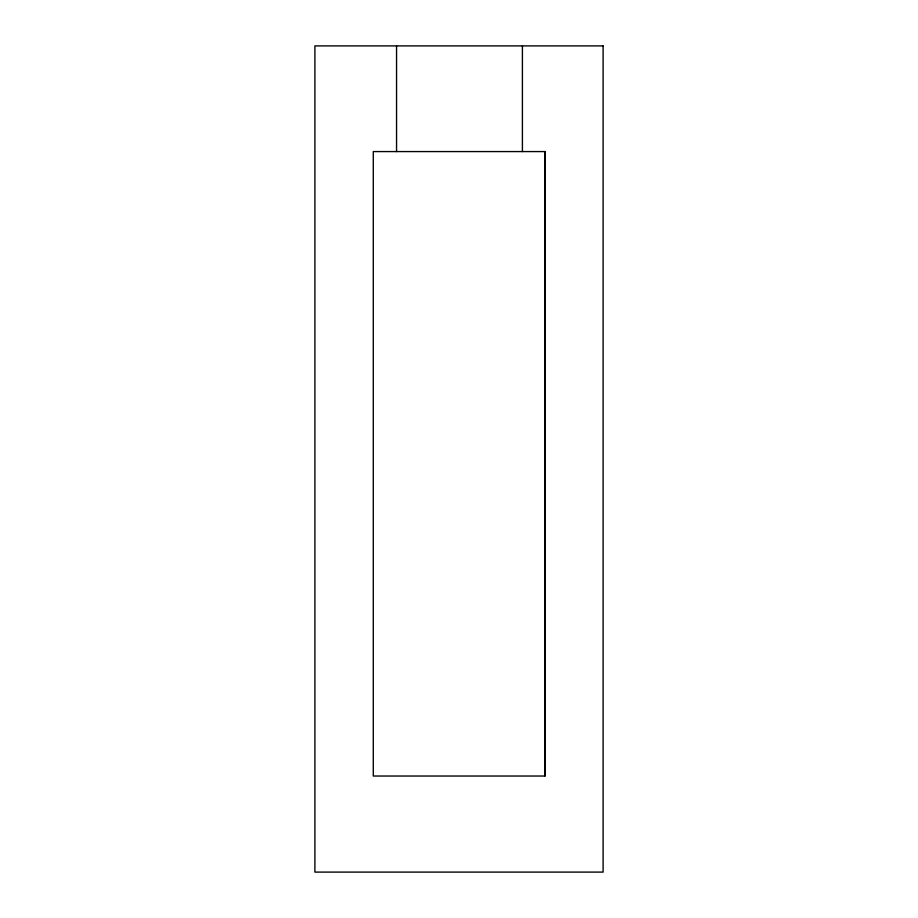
<?xml version="1.0" encoding="UTF-8"?>
<svg xmlns="http://www.w3.org/2000/svg" width="918" height="918" viewBox="0 0 918 918"><rect width="100%" height="100%" fill="white"/><g stroke="black" fill="none" stroke-linecap="round" stroke-linejoin="round"><path stroke-width="1.38" d="M545.464 151.573L373.282 151.573L373.282 776.031L545.246 776.031L545.246 151.573M544.718 151.573L544.718 776.031M522.411 45.9L522.411 151.573M396.553 45.9L396.553 151.573M603.103 45.9L314.897 45.9L314.897 872.1L603.103 872.1L603.103 45.9"/></g></svg>
